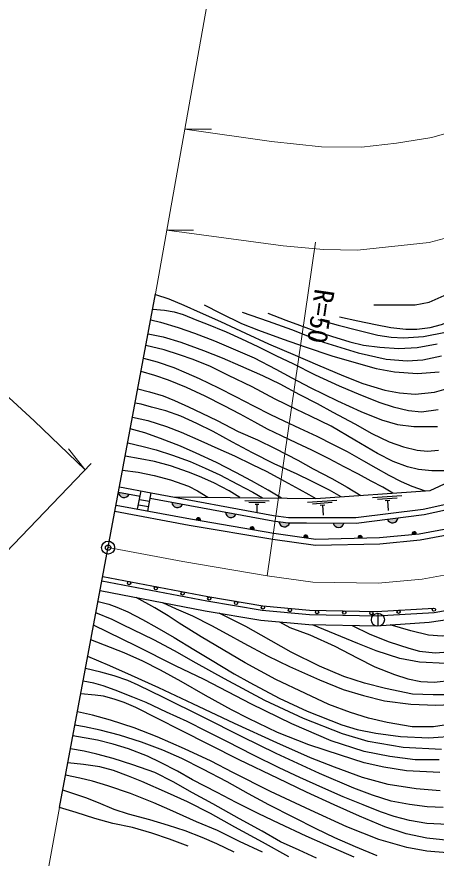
# Model space of a CAD drawing. Units: millimetres at full size, sheet at 1:1000; details may follow other scales. Extents: x 40000 to 680000, y 20000 to 380000.
# Drawn here: x 375526 to 414084, y 260278 to 337609 of the extents above; entities that cross this region are included whole.
import ezdxf
from ezdxf.enums import TextEntityAlignment as Align

# ---------------------------------------------------------------- set-up
doc = ezdxf.new("R2010")
doc.units = ezdxf.units.MM
doc.header["$LTSCALE"] = 1000
doc.header["$PDMODE"] = 32
doc.header["$PDSIZE"] = 500
doc.linetypes.add('CHAIN', pattern=[18.5, 12, -1.5, 3.5, -1.5])
for name, color, linetype, lineweight in [('M-BGD', 7, 'Continuous', 25), ('M-BMK', 2, 'CHAIN', 13), ('M-BMK-OTRS', 5, 'Continuous', 25), ('M-BMK-SRVR', 3, 'Continuous', 25), ('M-STR-HTXT', 7, 'Continuous', 13)]:
    doc.layers.add(name, color=color, linetype=linetype, lineweight=lineweight)
doc.layers.add('M-OTRS', color=6, linetype='Continuous')
doc.styles.add('ＭＳ ゴシック', font='')
doc.styles.get('ＭＳ ゴシック').set_extended_font_data('MS Gothic')

msp = doc.modelspace()

# ---------------------------------------------------------------- hatches: boundary and pattern name
at = {"layer": 'M-BGD'}
for points in [[(385847, 293738), (384873, 293919, 0.82183)], [(390762, 292818), (389788, 293000, 0.82183)], [(392027, 291367), (392423, 291299, 0.4608), (392264, 291565, 0.4608)], [(395678, 291904), (394704, 292085, 0.82183)], [(410578, 291573), (409595, 291448, 0.82183)], [(400608, 291081), (399625, 291204, 0.82183)], [(405609, 291086), (404618, 291090, 0.82183)], [(396956, 290529), (397352, 290462, 0.4608), (397194, 290727, 0.4608)], [(411870, 290031), (412270, 290070, 0.4608), (412047, 290284, 0.4608)], [(401897, 289765), (402295, 289708, 0.4608), (402129, 289969, 0.4608)], [(406885, 289694), (407286, 289703, 0.4608), (407080, 289933, 0.4608)]]:
    msp.add_hatch(color=256, dxfattribs=at).paths.add_polyline_path(points)

# ---------------------------------------------------------------- linework, layer by layer
for p, q in [((384873, 293914), (386858, 293545)), ((384964, 294406), (387883, 293863)), ((386637, 292357), (386949, 294036)), ((387571, 292184), (387883, 293863)), ((386805, 293259), (387739, 293085)), ((398730, 293083), (396481, 293110)), ((404950, 293165), (402257, 292976)), ((410936, 293584), (408242, 293396)), ((410499, 293373), (408704, 293247)), ((409824, 293145), (409405, 293116)), ((409614, 293131), (409677, 292233)), ((386713, 292767), (387647, 292593)), ((398354, 292937), (396854, 292956)), ((397777, 292794), (397427, 292799)), ((397602, 292796), (397593, 292056)), ((404514, 292954), (402718, 292828)), ((403838, 292726), (403419, 292697)), ((403629, 292711), (403692, 291814)), ((408729, 282789), (408729, 281589))]:
    msp.add_line(p, q, dxfattribs=at)
for points in [[(405203, 310044), (406889, 309673), (408510, 309320), (409916, 309054), (411290, 308901), (412293, 308901), (413544, 309041), (414568, 309322), (415728, 309800), (416595, 310254), (417925, 311048), (418896, 311685), (420081, 312496), (421124, 313196), (422236, 313938), (423677, 314912), (424890, 315718), (426114, 316466), (427228, 317106), (428061, 317580)], [(408354, 311146), (410582, 311146), (412150, 311146), (413428, 311397), (414829, 312005), (417542, 313748)], [(388271, 312087), (389502, 311680), (390870, 311099), (392373, 310442), (394252, 309603), (396550, 308519), (398666, 307561), (401117, 306512), (403160, 305621), (405549, 304622), (407352, 303922), (409376, 303287), (410725, 303040), (412138, 302938), (413933, 303121), (415231, 303478)], [(392747, 311133), (394247, 310383), (396174, 309428), (397746, 308805), (400031, 307981), (402047, 307270), (404495, 306457), (406716, 305808), (408558, 305294), (410264, 304986), (412365, 304828), (414357, 304970)], [(388021, 310750), (389113, 310637), (389986, 310479), (390809, 310241), (392078, 309726), (392981, 309399), (394775, 308665), (396174, 308021), (397691, 307318), (399396, 306446), (400894, 305732), (402948, 304701), (405171, 303679), (407125, 302866), (408902, 302172), (410141, 301775), (411550, 301428), (412720, 301309), (414258, 301507)], [(396236, 310466), (398644, 309630), (400777, 308878), (403724, 307718), (406922, 306719), (409486, 306138), (411418, 305986), (412858, 306084), (414574, 306440)], [(398608, 310374), (400265, 309733), (401503, 309271), (402919, 308745), (404460, 308265), (406136, 307748), (407409, 307437), (408907, 307250), (410665, 307128), (412338, 307225), (414189, 307545)], [(387838, 309772), (388734, 309553), (390352, 309042), (391863, 308543), (393695, 307818), (395646, 306997), (397360, 306272), (399334, 305214), (400811, 304428), (402512, 303524), (405000, 302299), (407143, 301335), (409060, 300560), (410542, 300133), (412019, 299962), (414210, 299962)], [(403204, 309783), (405073, 309262), (406892, 308813), (408731, 308364), (409958, 308180), (411090, 308101), (412917, 308212), (414929, 308638)], [(387596, 308477), (388968, 308187), (390610, 307708), (392691, 306933), (394420, 306261), (396108, 305536), (398105, 304641), (399714, 303870), (401527, 302906), (403153, 302067), (404597, 301257), (406599, 300196), (408162, 299306), (409759, 298536), (411072, 298085), (412332, 297777), (413295, 297696), (414308, 297787)], [(414963, 295893), (413695, 295893), (412471, 296014), (411460, 296234), (410142, 296732), (408682, 297487), (406596, 298690), (404431, 299971), (402529, 300919), (401254, 301531), (399268, 302477), (397153, 303588), (394996, 304627), (393329, 305461), (391748, 306101), (390487, 306551), (389070, 306999), (387396, 307406)], [(387180, 306250), (388422, 305897), (389973, 305365), (391101, 304898), (392307, 304353), (394071, 303512), (395622, 302699), (397295, 301839), (398846, 301063), (400089, 300468), (401515, 299813), (403110, 299053), (404607, 298302), (405908, 297652), (407397, 296792), (408544, 296167), (409746, 295469), (410871, 294913), (411848, 294469), (413070, 294035)], [(410102, 293827), (409169, 294388), (408117, 294931), (406949, 295564), (405615, 296252), (404248, 296993), (402657, 297789), (401277, 298427), (399872, 299086), (398576, 299720), (397411, 300354), (396073, 301083), (394586, 301853), (392853, 302728), (391130, 303528), (389464, 304228), (388217, 304634), (386949, 305017)], [(386649, 303412), (387719, 303154), (388978, 302758), (390039, 302356), (391310, 301773), (392528, 301179), (393946, 300518), (395871, 299509), (397655, 298716), (399289, 297929), (401365, 296856), (402788, 296051), (404491, 295176), (405891, 294383), (407151, 293620)], [(387883, 293863), (399133, 291770), (400505, 291598), (402171, 291598), (406693, 291583), (412885, 292371), (417046, 293279), (422048, 294932), (426830, 297124), (432543, 299973), (433730, 300546), (437974, 302220), (440687, 302741), (443161, 303196), (444436, 303284), (446108, 303468), (448500, 303673), (451282, 303608), (453361, 303467), (455536, 303269), (456964, 303001), (458646, 302669), (460955, 302241), (463570, 301705)], [(387792, 293371), (399056, 291275), (400474, 291098), (402170, 291098), (406723, 291083), (412970, 291878), (417178, 292796), (422231, 294466), (427046, 296673), (432763, 299524), (433917, 300081), (437657, 301293), (440164, 301970), (442778, 302471), (444509, 302789), (446140, 302968), (448149, 303008), (451273, 303107), (453322, 302968), (455467, 302773), (456869, 302510), (458552, 302177), (460864, 301750)], [(384650, 292725), (391481, 291459), (399162, 290154), (403030, 289604), (408872, 289740), (412521, 290094), (418086, 291120), (423499, 292855), (426252, 293954), (434667, 297999), (438991, 299811), (444633, 301234), (449180, 301820), (453375, 301875), (456471, 301645), (460769, 300941), (462958, 300340)], [(405356, 293494), (404265, 294108), (402627, 294924), (401302, 295566), (399191, 296516), (397185, 297536), (395359, 298505), (393592, 299485), (392075, 300231), (390617, 300896), (389235, 301380), (387899, 301737), (386972, 301993), (386403, 302099)], [(384545, 292164), (391382, 290898), (399074, 289591), (402996, 289033), (408906, 289171), (412601, 289529), (418225, 290566), (423692, 292319), (426481, 293432), (434901, 297478), (439172, 299269), (444739, 300674), (449231, 301252), (453240, 301453), (456354, 301233), (460543, 300572), (465011, 299302), (469035, 297515), (473590, 295249)], [(386163, 300813), (387578, 300493), (389292, 299965), (390649, 299441), (392455, 298650), (393997, 297941), (395552, 297254), (397169, 296458), (398514, 295804), (400136, 294932), (401502, 294182), (402374, 293696), (403015, 293330)], [(399873, 293369), (398635, 294099), (397097, 294967), (395651, 295738), (393872, 296645), (392014, 297513), (390573, 298132), (388727, 298857), (387290, 299371), (385960, 299729)], [(389880, 293491), (403015, 293330), (413545, 294068), (416513, 295450), (421565, 295858), (432543, 299973)], [(385720, 298443), (387158, 298130), (388325, 297800), (389846, 297311), (391468, 296725), (392838, 296140), (394200, 295511), (395824, 294657), (397224, 293910), (398113, 293390)], [(396031, 293416), (395046, 294043), (393632, 294776), (392336, 295353), (391314, 295768), (389662, 296352), (388194, 296739), (386869, 296983), (385495, 297240)], [(385252, 295941), (386683, 295747), (388157, 295459), (389668, 295059), (391320, 294467), (392127, 294045), (393075, 293452)], [(383182, 284878), (392850, 283021), (397975, 282168), (402370, 281741), (408600, 281622), (413428, 281976), (415309, 282238), (421217, 283538), (426823, 285513), (433745, 288642), (438950, 291098), (442630, 292385), (446267, 293279), (450246, 293932), (454798, 293991), (458657, 293621), (462385, 293036), (464135, 292356), (466942, 291145), (471746, 288480), (477531, 285127)], [(383351, 285782), (393012, 283926), (398095, 283080), (402423, 282660), (408580, 282542), (413890, 282871), (417507, 283494), (421106, 284334), (426695, 286412), (433503, 289412), (438721, 291822), (442465, 293095), (446189, 293890), (450217, 294366), (454816, 294426), (458712, 294052), (462499, 293457), (464300, 292758), (467134, 291535), (471960, 288858), (477747, 285503)], [(383425, 286175), (393082, 284320), (398148, 283477), (402447, 283060), (408572, 282942), (413866, 283270)], [(406372, 281665), (407979, 280866), (409756, 280169), (411561, 279590), (412548, 279314), (413993, 279165), (416020, 279300), (417142, 279579), (418974, 280296), (420790, 281248), (422361, 282292), (423846, 283403), (425132, 284446), (426284, 285323)], [(382993, 283864), (383994, 283621), (384722, 283346), (385736, 282919), (387075, 282204), (388401, 281472), (390008, 280558), (391797, 279454), (393332, 278533), (395496, 277212), (396938, 276426), (399644, 274989), (402236, 273793), (405424, 272545), (406822, 272113), (408536, 271774), (410798, 271473), (413422, 271348), (416008, 271530)], [(415617, 272628), (413845, 272360), (411878, 272360), (409568, 272750), (407847, 273134), (406216, 273665), (404215, 274413), (402067, 275400), (399334, 276712), (396515, 278219), (394503, 279423), (392475, 280610), (390458, 281879), (389448, 282553), (388202, 283290), (386503, 284240)], [(388914, 283777), (390178, 283202), (391683, 282549), (393432, 281652), (394831, 280908), (396397, 280027), (398586, 278884), (400583, 277886), (403349, 276666), (405542, 275776), (407405, 275216), (409329, 274753), (411765, 274437), (414061, 274328), (416184, 274437)], [(421659, 283693), (420832, 282943), (419868, 282288), (418808, 281632), (417436, 281096), (415735, 280750), (414633, 280671), (413381, 280763), (411757, 281179), (409846, 281713)], [(414569, 270260), (411051, 270440), (407843, 270998), (405456, 271698), (401891, 273102), (398345, 274756), (394610, 276761), (392025, 278193), (390026, 279330), (388125, 280348), (385283, 281711), (384291, 282202), (382797, 282817)], [(415589, 275293), (413812, 275293), (411904, 275367), (409438, 275866), (407486, 276367), (405594, 276991), (403359, 277917), (400751, 279227), (397980, 280763), (396591, 281576), (394143, 282806)], [(414358, 269327), (412146, 269327), (409833, 269611), (407449, 270074), (404428, 271075), (400823, 272625), (397105, 274448), (392756, 276711), (390122, 277958), (386545, 279766), (382587, 281695)], [(399686, 282002), (400620, 281489), (402466, 280806), (404757, 279753), (406831, 278701), (408454, 277863), (410237, 277162), (411484, 276773), (412683, 276529), (413885, 276448), (415599, 276624)], [(414975, 278179), (412539, 278299), (410728, 278623), (408558, 279346), (406880, 279995), (402698, 281735)], [(414417, 268150), (411362, 268300), (409281, 268644), (407464, 269054), (405287, 269741), (402383, 270706), (399506, 271839), (396831, 273115), (395258, 273921), (392861, 275242), (390642, 276518), (388723, 277555), (387111, 278391), (385403, 279158), (382337, 280359)], [(414449, 266458), (412239, 266638), (409658, 267058), (407308, 267688), (404726, 268648), (402534, 269499), (399422, 270879), (395530, 272650), (391707, 274462), (388585, 275933), (386065, 277082), (384084, 277962), (382050, 278824)], [(414721, 264936), (413256, 265004), (411626, 265200), (409952, 265530), (408217, 266057), (406519, 266725), (403363, 268073), (399363, 269907), (396257, 271417), (392661, 273235), (389007, 275053), (386690, 276178), (385720, 276599), (384476, 277036), (383266, 277362), (381844, 277720)], [(415168, 263380), (413239, 263474), (411632, 263732), (410222, 264107), (408969, 264551), (407368, 265185), (405533, 265914), (403662, 266744), (401558, 267696), (399655, 268584), (397292, 269752), (394823, 271004), (393005, 271909), (391176, 272828), (389294, 273706), (387417, 274589), (386181, 275080), (384574, 275720), (383453, 276106), (382596, 276360), (381623, 276542)], [(415241, 261898), (413234, 262105), (411315, 262517), (409367, 263167), (407044, 264141), (404692, 265184), (402163, 266355), (399564, 267595), (395972, 269327), (393236, 270685), (390625, 272026), (388462, 273111), (386483, 274127), (385405, 274595), (384478, 274904), (383481, 275169), (382718, 275272), (381409, 275396)], [(415081, 260783), (413235, 260914), (411375, 261265), (408820, 261980), (405875, 263158), (402515, 264703), (398836, 266407), (395384, 268165), (393409, 269182), (390953, 270334), (388442, 271443), (386322, 272271), (384136, 272969), (382481, 273429), (381099, 273741)], [(408665, 260488), (406668, 261313), (404753, 262158), (403042, 262972), (400993, 264002), (398690, 265184), (396824, 266183), (394856, 267285), (392635, 268455), (390688, 269424), (388956, 270198), (386979, 270932), (384971, 271595), (383177, 272044), (381750, 272339), (380868, 272504)], [(406557, 260378), (403928, 261497), (402117, 262302), (399638, 263458), (397777, 264363), (395699, 265409), (393962, 266327), (391672, 267473), (390312, 268266), (388752, 269058), (387531, 269650), (385807, 270330), (384372, 270770), (382937, 271110), (380686, 271531)], [(403093, 260293), (401499, 261005), (399757, 261787), (398083, 262747), (396001, 263888), (393536, 265273), (391692, 266296), (389910, 267285), (388215, 268139), (386195, 268871), (384370, 269427), (382885, 269823), (381717, 270100), (380462, 270334)], [(400538, 260393), (398120, 261743), (395584, 263113), (393322, 264385), (391227, 265461), (389385, 266284), (387036, 267312), (385781, 267823), (384410, 268331), (383167, 268683), (381657, 268880), (380218, 269031)], [(398126, 260815), (396012, 261818), (393963, 262820), (392053, 263629), (389605, 264717), (388113, 265356), (385988, 266208), (383906, 266919), (382485, 267359), (381310, 267618), (380010, 267918)], [(395515, 260823), (393903, 261595), (392571, 262181), (391013, 262806), (389468, 263286), (387763, 263791), (385805, 264324), (384486, 264763), (383047, 265362), (381862, 265815), (380783, 266187), (379749, 266521)], [(391279, 261382), (389574, 262021), (387949, 262580), (386151, 263086), (384366, 263472), (382701, 263938), (380996, 264470), (379451, 264926)]]:
    msp.add_lwpolyline(points, dxfattribs=at)
for centre, radius in [((385852, 285556), 150), ((388307, 285084), 150), ((390762, 284613), 150), ((393218, 284145), 150), ((395684, 283735), 150), ((398150, 283326), 150), ((400639, 283085), 150), ((403130, 282897), 150), ((410625, 282919), 150), ((413875, 283121), 150), ((405630, 282849), 150), ((408129, 282801), 150), ((408729, 282189), 600)]:
    msp.add_circle(centre, radius, dxfattribs=at)
for centre, radius, start, end in [((385378, 293924), 505, 180.63052, 338.28871), ((390293, 293005), 505, 180.63052, 338.28871), ((392230, 291364), 203, 341.39478, 179.31817), ((395209, 292091), 505, 180.63052, 338.28871), ((410074, 291608), 505, 198.42684, 356.08503), ((400128, 291240), 505, 184.0496, 341.70779), ((405114, 291186), 505, 190.97711, 348.6353), ((397160, 290527), 203, 341.39478, 179.31817), ((412067, 290082), 203, 356.57228, 194.49566), ((402101, 289768), 203, 342.93471, 180.8581), ((407085, 289730), 203, 352.37867, 190.30205)]:
    msp.add_arc(centre, radius, start, end, dxfattribs=at)
at = {"layer": 'M-BMK'}
msp.add_lwpolyline([(383920, 288822), (390787, 287550), (398550, 286232), (402732, 285636), (408758, 285552), (412787, 285932), (418671, 287014), (424601, 288877), (427850, 290319), (436268, 293985), (440121, 295559), (445233, 296932), (449358, 297439), (452172, 297548), (456057, 297331), (460113, 296676), (464125, 295697), (467687, 294388), (471992, 292246), (477475, 289134)], dxfattribs=at)
at = {"layer": 'M-BMK-OTRS'}
msp.add_line((379451, 264926), (388285, 312161), dxfattribs=at)
at = {"layer": 'M-BMK-SRVR'}
msp.add_circle((383920, 288822), 600, dxfattribs=at)
at = {"layer": 'M-OTRS'}
msp.add_point((383920, 288822), dxfattribs=at)
at = {"layer": 'M-STR-HTXT'}
for p, q in [((388285, 312161), (393743, 342818)), ((390977, 327281), (393432, 327280)), ((389325, 317999), (391780, 318012)), ((402993, 316904), (398550, 286232)), ((381807, 295981), (380289, 297911)), ((370620, 284317), (382350, 296547)), ((379451, 264926), (375940, 245625))]:
    msp.add_line(p, q, dxfattribs=at)
for points in [[(475658, 332784), (471313, 334144), (467327, 335100), (463882, 335745), (460299, 336194), (456174, 336412), (452948, 336389), (449227, 336090), (445252, 335618), (441023, 334777), (437105, 333728), (433188, 332358), (430780, 331515), (425409, 329914), (413670, 326516), (410434, 325985), (407221, 325615), (403546, 325662), (398950, 326158), (390977, 327281)], [(389325, 317999), (400009, 316554), (403709, 316225), (406846, 316153), (413445, 316880), (417583, 317983), (422839, 319992), (427814, 322125), (432199, 323745), (436899, 325102), (442096, 326426), (446526, 327219), (450373, 327631), (455040, 327797), (462322, 327301), (464301, 327030)], [(367080, 309689), (377123, 300473), (381807, 295981)]]:
    msp.add_lwpolyline(points, dxfattribs=at)

# ---------------------------------------------------------------- texts
at = {"layer": 'M-STR-HTXT', "style": 'ＭＳ ゴシック'}
msp.add_text('R=50', height=1833, rotation=261.758, dxfattribs=at).set_placement((402393, 312764), align=Align.BOTTOM_LEFT)

doc.saveas('drawing.dxf')
